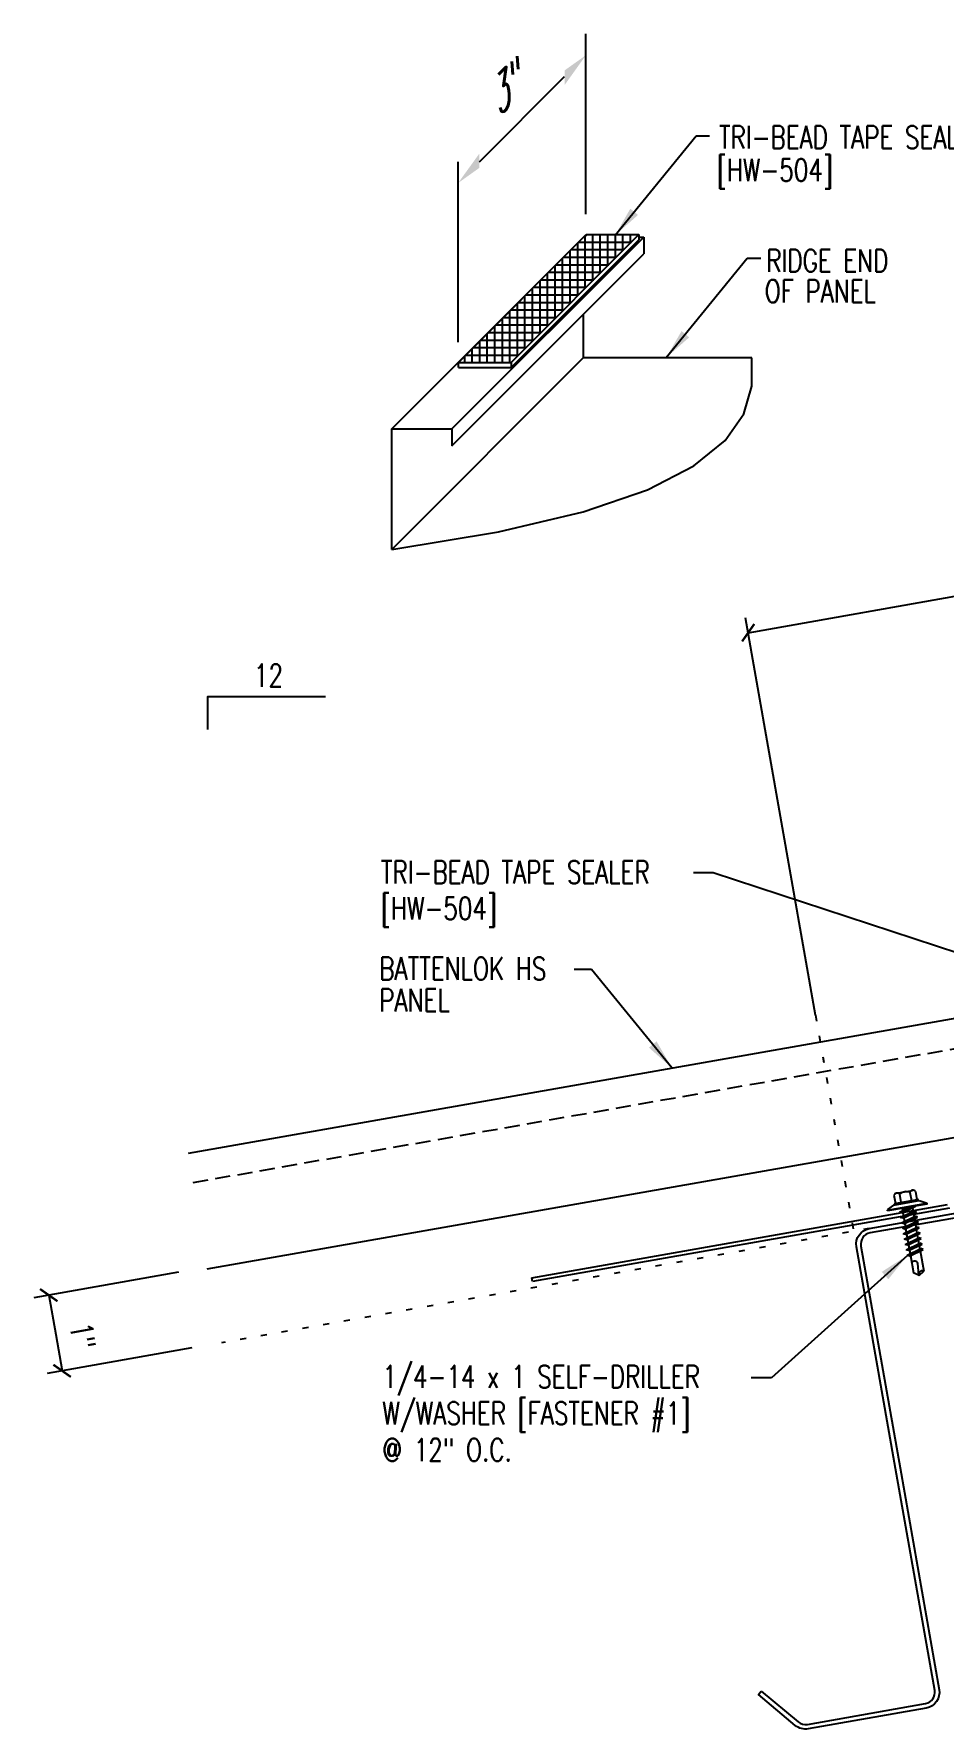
# Model space of a CAD drawing. Header units: inches. Extents: x -2 to 189, y 13 to 99.
# Drawn here: x -2.14 to 12.95, y 13.1 to 41.23 of the extents above; entities that cross this region are included whole.
import ezdxf
from ezdxf.enums import TextEntityAlignment as Align

# ---------------------------------------------------------------- set-up
doc = ezdxf.new("R2010")
doc.units = ezdxf.units.IN
doc.header["$MEASUREMENT"] = 0
for name, pattern in [('CENTER2', [1.125, 0.75, -0.125, 0.125, -0.125]), ('DASH2', [0.1875, 0.125, -0.0625]), ('DOT', [0.25, 0, -0.25])]:
    doc.linetypes.add(name, pattern=pattern)
for name, color, linetype in [('DIM', 2, 'Continuous'), ('FASTENER', 9, 'Continuous'), ('MARK', 1, 'Continuous'), ('PANEL', 11, 'Continuous'), ('PURLIN', 1, 'Continuous'), ('SEALANT', 253, 'CENTER2'), ('STLA', 12, 'Continuous'), ('TAPE', 8, 'Continuous'), ('TEXT', 2, 'Continuous'), ('TEXT1', 7, 'Continuous')]:
    doc.layers.add(name, color=color, linetype=linetype)
doc.styles.add('ROMANS', font='ROMANS.SHX', dxfattribs={"width": 0.75, "height": 0.5})
doc.styles.add('TEXT1', font='ROMANS.shx', dxfattribs={"width": 0.75, "height": 0.375})
doc.dimstyles.new('DETAIL', dxfattribs={"dimscale": 4, "dimtxt": 0.375, "dimasz": 0.0625, "dimexe": 0.0625, "dimexo": 0.125, "dimgap": 0.0625, "dimtad": 1, "dimdec": 4, "dimzin": 3, "dimdsep": 46, "dimlunit": 4, "dimtxsty": 'TEXT1', "dimblk": 'ARCHTICK', "dimcen": 0.0625, "dimclrd": 7, "dimclre": 7, "dimclrt": 2, "dimadec": 0, "dimazin": 0, "dimtfac": 0.59375, "dimtdec": 4, "dimtmove": 0, "dimatfit": 3, "dimfxl": 0, "dimfrac": 2, "dimtolj": 1, "dimtzin": 3, "dimarcsym": 0})
doc.dimstyles.new('DETAIL$7', dxfattribs={"dimscale": 4, "dimtxt": 0.375, "dimasz": 0.125, "dimexe": 0.0625, "dimexo": 0.125, "dimgap": 0.0625, "dimtad": 1, "dimdec": 4, "dimzin": 3, "dimdsep": 46, "dimlunit": 4, "dimtxsty": 'TEXT1', "dimblk": 'ARCHTICK', "dimcen": 0.0625, "dimclrd": 7, "dimclre": 7, "dimclrt": 2, "dimadec": 0, "dimazin": 0, "dimtfac": 0.59375, "dimtdec": 4, "dimtmove": 0, "dimatfit": 3, "dimfxl": 0, "dimfrac": 2, "dimtolj": 1, "dimtzin": 3, "dimarcsym": 0})

# ---------------------------------------------------------------- blocks, each defined once
blk = doc.blocks.new('_ArchTick')
at = {"color": 0, "linetype": 'ByBlock', "const_width": 0.15}
blk.add_lwpolyline([(-0.5, -0.5), (0.5, 0.5)], dxfattribs=at)
blk = doc.blocks.new('*D16')
at = {"layer": 'DEFPOINTS', "color": 0}
for p in [(21.516, 33.376), (10.919, 24.457), (23.203, 23.812)]:
    blk.add_point(p, dxfattribs=at)
at = {"layer": 'DIM', "color": 7, "lineweight": -2}
for p, q in [((23.116, 24.304), (21.473, 33.622)), ((9.713, 31.295), (21.516, 33.376)), ((10.832, 24.949), (9.669, 31.541))]:
    blk.add_line(p, q, dxfattribs=at)
at = {"layer": 'DIM', "color": 7, "lineweight": -2, "xscale": 0.25, "yscale": 0.25, "zscale": 0.25}
for p, rotation in [((21.516, 33.376), 10), ((9.713, 31.295), 190)]:
    blk.add_blockref('_ArchTick', p, dxfattribs=dict(at, rotation=rotation))
at = {"layer": 'DIM', "color": 2, "insert": (15.532, 32.802), "char_height": 0.375, "attachment_point": 5, "rotation": 10, "style": 'TEXT1'}
blk.add_mtext('\\A1;12"', dxfattribs=at)
blk = doc.blocks.new('dsc-HW-504')
at = {"layer": 'TEXT', "style": 'TEXT1', "width": 0.75}
for s, p in [('TRI-BEAD TAPE SEALER', (0, 0)), ('[HW-504]', (0, -0.6))]:
    blk.add_text(s, height=0.375, dxfattribs=at).set_placement(p)
at = {"layer": 'TEXT', "style": 'TEXT1', "flags": 1}
for tag, p in [('COLOR', (0, -1.2)), ('CALC', (0, -1.2)), ('OPT1', (0, -1.2)), ('OPT2', (0, -1.2)), ('OPT3', (0, -1.2)), ('GAGE', (0, -1.2)), ('SHPLN', (0, -1.2)), ('PART', (0, -1.2)), ('DESCRIPTION', (0, -1.2)), ('MULTIPLE', (0, -1.2)), ('SPARE1', (0, -1.8)), ('SPARE2', (0, -1.8)), ('SPARE3', (0, -1.8)), ('SPARE4', (0, -1.8)), ('SPARE5', (0, -1.8)), ('SPARE6', (0, -1.8)), ('SPARE7', (0, -1.8)), ('SPARE8', (0, -1.8)), ('SPARE9', (0, -1.8)), ('SPARE10', (0, -1.8))]:
    blk.add_attdef(tag, p, '', height=0.375, dxfattribs=at)
blk = doc.blocks.new('slopl1')
at = {"layer": 'MARK', "color": 6}
blk.add_lwpolyline([(0, 0), (0, 0.1368), (0.4871, 0.1368)], dxfattribs=at)
at = {"layer": 'MARK', "color": 2, "style": 'TEXT1', "width": 0.75}
blk.add_text('12', height=0.09375, dxfattribs=at).set_placement((0.1909, 0.1779))
blk.add_attdef('SLOPL1', text='', height=0.0938, dxfattribs=at).set_placement((-0.0549, 0.0243), align=Align.RIGHT)
blk = doc.blocks.new('SD9')
at = {"layer": 'FASTENER'}
for p, q in [((-0.135, 0.302), (0.135, 0.302)), ((-0.217, 0.114), (-0.326, 0.059)), ((-0.326, 0.059), (-0.326, 0.049)), ((-0.326, 0.049), (0.326, 0.049)), ((-0.217, 0.114), (0.217, 0.114)), ((-0.193, 0.137), (0.193, 0.137)), ((-0.193, 0.119), (0.193, 0.119)), ((-0.181, 0.276), (-0.181, 0.137)), ((-0.181, 0.137), (0.181, 0.137)), ((-0.139, -0.016), (0.046, 0.037)), ((-0.104, -0.036), (0.139, 0.033)), ((-0.089, 0.276), (-0.089, 0.137)), ((-0.086, 0.037), (-0.086, -0.001)), ((-0.086, 0.037), (0.086, 0.037)), ((0.086, 0.037), (0.133, 0.037)), ((0.086, 0.018), (0.086, -0.042)), ((0.089, 0.276), (0.089, 0.137)), ((0.139, 0.033), (0.133, 0.037)), ((0.181, 0.276), (0.181, 0.137)), ((0.217, 0.114), (0.326, 0.059)), ((0.326, 0.059), (0.326, 0.049)), ((-0.104, -0.036), (-0.139, -0.016)), ((-0.139, -0.107), (0.104, -0.038)), ((-0.104, -0.127), (-0.139, -0.107)), ((-0.139, -0.198), (0.104, -0.128)), ((-0.104, -0.218), (-0.139, -0.198)), ((-0.139, -0.289), (0.104, -0.219)), ((-0.104, -0.127), (0.139, -0.058)), ((-0.104, -0.218), (0.139, -0.149)), ((-0.104, -0.309), (0.139, -0.239)), ((-0.086, -0.031), (-0.086, -0.092)), ((-0.086, -0.122), (-0.086, -0.183)), ((-0.086, -0.213), (-0.086, -0.274)), ((0.086, -0.073), (0.086, -0.133)), ((0.086, -0.164), (0.086, -0.224)), ((0.086, -0.255), (0.086, -0.315)), ((0.139, -0.058), (0.104, -0.038)), ((0.139, -0.149), (0.104, -0.128)), ((0.139, -0.239), (0.104, -0.219)), ((-0.104, -0.309), (-0.139, -0.289)), ((-0.139, -0.38), (0.104, -0.31)), ((-0.104, -0.4), (-0.139, -0.38)), ((-0.139, -0.47), (0.104, -0.401)), ((-0.104, -0.491), (-0.139, -0.47)), ((-0.139, -0.561), (0.104, -0.492)), ((-0.104, -0.581), (-0.139, -0.561)), ((-0.104, -0.4), (0.139, -0.33)), ((-0.104, -0.491), (0.139, -0.421)), ((-0.104, -0.581), (0.139, -0.512)), ((-0.086, -0.304), (-0.086, -0.364)), ((-0.086, -0.395), (-0.086, -0.455)), ((-0.086, -0.486), (-0.086, -0.546)), ((0.086, -0.345), (0.086, -0.406)), ((0.086, -0.436), (0.086, -0.497)), ((0.086, -0.527), (0.086, -0.588)), ((0.139, -0.33), (0.104, -0.31)), ((0.139, -0.421), (0.104, -0.401)), ((0.139, -0.512), (0.104, -0.492)), ((-0.139, -0.652), (0.104, -0.583)), ((-0.104, -0.672), (-0.139, -0.652)), ((-0.139, -0.743), (0.104, -0.674)), ((-0.104, -0.763), (-0.139, -0.743)), ((-0.104, -0.672), (0.139, -0.603)), ((-0.104, -0.763), (0.139, -0.694)), ((-0.086, -0.577), (-0.086, -0.637)), ((-0.086, -0.667), (-0.086, -0.728)), ((-0.086, -0.758), (-0.086, -1.05)), ((0.086, -0.618), (0.086, -0.679)), ((0.086, -0.709), (0.086, -1.05)), ((0.139, -0.603), (0.104, -0.583)), ((0.139, -0.694), (0.104, -0.674)), ((0, -1.111), (-0.086, -1.05)), ((-0.002, -1.095), (0.014, -0.909)), ((0, -1.111), (0.086, -1.05))]:
    blk.add_line(p, q, dxfattribs=at)
blk.add_lwpolyline([(-0.331, 0.037), (-0.331, 0.049), (0.331, 0.049), (0.331, 0.037)], close=True, dxfattribs=at)
for centre, radius, start, end in [((-0.135, 0.25), 0.0527, 29.8754, 150.1246), ((0, 0.138), 0.164, 56.9974, 123.0026), ((0.135, 0.25), 0.0527, 29.8754, 150.1246), ((-0.193, 0.128), 0.00894, 90, 270), ((0.193, 0.128), 0.00894, 270, 90), ((-0.046, -0.921), 0.0615, 11.1445, 130.906), ((0.054, -1.097), 0.0563, 55.4585, 194.8454)]:
    blk.add_arc(centre, radius, start, end, dxfattribs=at)
blk = doc.blocks.new('FD-F1')
at = {"style": 'TEXT1', "width": 0.75}
blk.add_attdef('COLOR', (0.0047, -0.4962), '', height=0.0938, dxfattribs=at)
at = {"layer": 'TEXT', "style": 'TEXT1', "width": 0.75}
for s, p in [('1/4-14 x 1 SELF-DRILLER', (0.0047, -0.0408)), ('W/WASHER [FASTENER #1]', (0.0047, -0.1926))]:
    blk.add_text(s, height=0.09375, dxfattribs=at).set_placement(p)
blk.add_attdef('(QUANTITY)', (0.0047, -0.3444), '', height=0.0938, dxfattribs=at)
blk = doc.blocks.new('A$C415C3986')
at = {"layer": 'DEFPOINTS', "color": 0, "linetype": 'ByBlock'}
blk.add_point((1.015, 0.946), dxfattribs=at)
at = {"layer": 'DIM', "color": 7, "linetype": 'ByBlock'}
for p, q in [((1.015, -1.693), (1.015, 1.3)), ((-0.753, -0.822), (0.661, 0.593)), ((-1.106, -3.814), (-1.106, -0.822))]:
    blk.add_line(p, q, dxfattribs=at)
for points in [[(0.661, 0.694), (0.661, 0.451), (1.015, 0.946)], [(-0.753, -0.686), (-0.753, -0.923), (-1.106, -1.175)]]:
    blk.add_solid(points, dxfattribs=at)

msp = doc.modelspace()

# ---------------------------------------------------------------- hatches: boundary and pattern name
at = {"layer": 'SEALANT'}
h = msp.add_hatch(dxfattribs=at)
h.set_pattern_fill('NET', color=256, style=0)
h.set_pattern_definition([(0, (0.25897, 2.15088), (0, 0.125), []), (90, (0.25897, 2.15088), (-0.125, 8e-18), [])])
h.paths.add_polyline_path([(4.90432, 35.78017), (5.77932, 35.78017), (7.90064, 37.90149), (7.02564, 37.90149)])

# ---------------------------------------------------------------- linework, layer by layer
at = {"layer": 'DIM', "linetype": 'DOT'}
for p, q in [((10.83169, 24.94918), (11.46395, 21.36349)), ((11.72216, 21.40902), (0.97358, 19.51375))]:
    msp.add_line(p, q, dxfattribs=at)
at = {"layer": 'DIM', "color": 7}
for p, q in [((0.25964, 20.68331), (-2.13802, 20.26053)), ((-1.89182, 20.30394), (-1.7763, 19.64879)), ((0.48117, 19.42693), (-1.91649, 19.00415)), ((-1.7763, 19.64879), (-1.67029, 19.04757))]:
    msp.add_line(p, q, dxfattribs=at)
at = {"layer": 'PANEL'}
for p, q in [((3.79863, 34.67799), (6.98061, 37.85997)), ((4.79863, 34.67799), (7.98061, 37.85997)), ((6.98061, 37.85997), (6.98413, 37.85997)), ((7.90064, 37.85997), (7.98061, 37.85997)), ((7.98061, 37.85997), (7.98061, 37.57914)), ((4.79863, 34.39716), (7.98061, 37.57914)), ((6.98061, 35.85997), (6.98061, 36.57914)), ((6.98061, 35.85997), (6.98061, 36.57914)), ((3.79863, 32.67799), (6.98061, 35.85997)), ((6.98061, 35.85997), (9.7721, 35.85997)), ((3.79863, 32.67799), (3.79863, 34.67799)), ((3.79863, 34.67799), (4.79863, 34.67799)), ((4.79863, 34.67799), (4.79863, 34.39716))]:
    msp.add_line(p, q, dxfattribs=at)
at = {"layer": 'PANEL', "color": 8, "linetype": 'DASH2', "ltscale": 2}
msp.add_line((0.50467, 22.17239), (17.87629, 25.22694), dxfattribs=at)
at = {"layer": 'PANEL'}
for points in [[(3.79863, 32.67799), (5.57225, 32.96904), (6.97269, 33.30046), (8.03982, 33.6672), (8.81355, 34.06423), (9.33376, 34.48653), (9.64033, 34.92905), (9.77315, 35.38676), (9.77211, 35.85463)], [(0.73624, 20.74247), (18.12785, 23.80025), (17.79097, 25.71078), (0.41947, 22.65625)]]:
    msp.add_lwpolyline(points, dxfattribs=at)
at = {"layer": 'PURLIN'}
msp.add_lwpolyline([(9.93103, 13.73417), (10.54213, 13.2214, 0.22169466), (10.69521, 13.18038), (12.65551, 13.52603, 0.41421356), (12.8076, 13.74324), (12.15854, 17.42426), (11.50948, 21.10527, -0.41421356), (11.72216, 21.40902), (13.43625, 21.71126, -0.22169466), (13.65032, 21.6539), (14.26142, 21.14112), (14.21341, 21.0839), (13.60231, 21.59667, 0.22169466), (13.44923, 21.63769), (11.73513, 21.33545, 0.41421356), (11.58304, 21.11824), (12.2321, 17.43723), (12.88117, 13.75621, -0.41421356), (12.66848, 13.45247), (10.70819, 13.10681, -0.22169466), (10.49412, 13.16417), (9.88302, 13.67695)], format="xyb", close=True, dxfattribs=at)
at = {"layer": 'STLA'}
for p, q in [((6.12365, 20.58926), (13.0173, 21.8048)), ((13.05365, 21.74774), (6.1345, 20.52771)), ((6.1345, 20.52771), (6.12365, 20.58926))]:
    msp.add_line(p, q, dxfattribs=at)
at = {"layer": 'TAPE'}
for p, q in [((4.90432, 35.78017), (7.02564, 37.90149)), ((5.77932, 35.78017), (7.90064, 37.90149)), ((5.77932, 35.69377), (7.90064, 37.81509)), ((7.02564, 37.90149), (7.90064, 37.90149)), ((7.90064, 37.90149), (7.90064, 37.81509)), ((4.90432, 35.78017), (5.77932, 35.78017)), ((4.90432, 35.69377), (4.90432, 35.78017)), ((5.77932, 35.78017), (5.77932, 35.69377)), ((4.90432, 35.69377), (5.77932, 35.69377))]:
    msp.add_line(p, q, dxfattribs=at)
for p in [(7.02084, 37.88437), (4.89952, 35.76305)]:
    msp.add_point(p, dxfattribs=at)

# ---------------------------------------------------------------- block references
at = {"layer": 'DIM', "color": 7, "xscale": 0.25, "yscale": 0.25, "zscale": 0.25}
for p, rotation in [((-1.89182, 20.30394), 99.99999999999906), ((-1.67029, 19.04757), 279.9999999999991)]:
    msp.add_blockref('_ArchTick', p, dxfattribs=dict(at, rotation=rotation))
at = {"layer": 'FASTENER', "rotation": 10}
msp.add_blockref('SD9', (12.35756, 21.72112), dxfattribs=at)
at = {"layer": 'MARK', "xscale": 4, "yscale": 4, "zscale": 4}
msp.add_blockref('slopl1', (0.74885, 29.68774), dxfattribs=at)
at = {"layer": 'TEXT'}
for name, p in [('A$C415C3986', (6.00583, 39.93099)), ('dsc-HW-504', (3.61891, 27.13373))]:
    msp.add_blockref(name, p, dxfattribs=at)
at = {"layer": 'TEXT', "xscale": 4, "yscale": 4, "zscale": 4}
msp.add_blockref('FD-F1', (3.62605, 18.92669), dxfattribs=at).add_auto_attribs({'(QUANTITY)': '@ 12" O.C.'})

# ---------------------------------------------------------------- texts
at = {"layer": 'DIM', "color": 2, "insert": (-1.32841, 19.62753), "char_height": 0.375, "attachment_point": 5, "rotation": 280, "style": 'TEXT1'}
msp.add_mtext('\\A1;1"', dxfattribs=at)
at = {"layer": 'TEXT', "style": 'TEXT1', "width": 0.75}
for s, p in [('TRI-BEAD TAPE SEALER', (9.22874, 39.32808)), ('[HW-504]', (9.19238, 38.7846)), ('RIDGE END ', (10.01407, 37.28008)), ('OF PANEL', (9.98842, 36.77406)), ('BATTENLOK HS', (3.59279, 25.53367)), ('PANEL', (3.59279, 25.00841))]:
    msp.add_text(s, height=0.375, dxfattribs=at).set_placement(p)
at = {"layer": 'TEXT1', "color": 2, "style": 'ROMANS', "oblique": 40, "width": 0.75}
msp.add_text('3"', height=0.5, rotation=45, dxfattribs=at).set_placement((5.57295, 39.85006))

# ---------------------------------------------------------------- dimensions: what is measured, and where the dimension line sits
at = {"layer": 'DIM'}
dim = msp.add_linear_dim(base=(21.51647, 33.37628), p1=(10.91851, 24.45678), p2=(23.20296, 23.8117), angle=10, text='12"', dimstyle='DETAIL', override={"dimlunit": 4}, dxfattribs=at)
dim.commit()
dim.dimension.update_dxf_attribs({"geometry": '*D16', "text_midpoint": (15.53244, 32.80165)})

# ---------------------------------------------------------------- leaders
for points in [[(14.87557, 25.42435), (9.12958, 27.31213), (8.80576, 27.31213)], [(8.44621, 24.07467), (7.11178, 25.70747), (6.82844, 25.70747)], [(12.35553, 20.96299), (10.09947, 18.9316), (9.76362, 18.9316)]]:
    msp.add_leader(points, dimstyle='DETAIL$7')
at = {"layer": 'TEXT'}
for points in [[(7.50551, 37.89047), (8.84788, 39.53873), (9.07164, 39.53873)], [(8.35475, 35.85997), (9.69711, 37.50823), (9.92088, 37.50823)]]:
    msp.add_leader(points, dimstyle='DETAIL$7', override={"dimgap": 0.0625, "dimtad": 0}, dxfattribs=at)

doc.saveas('drawing.dxf')
